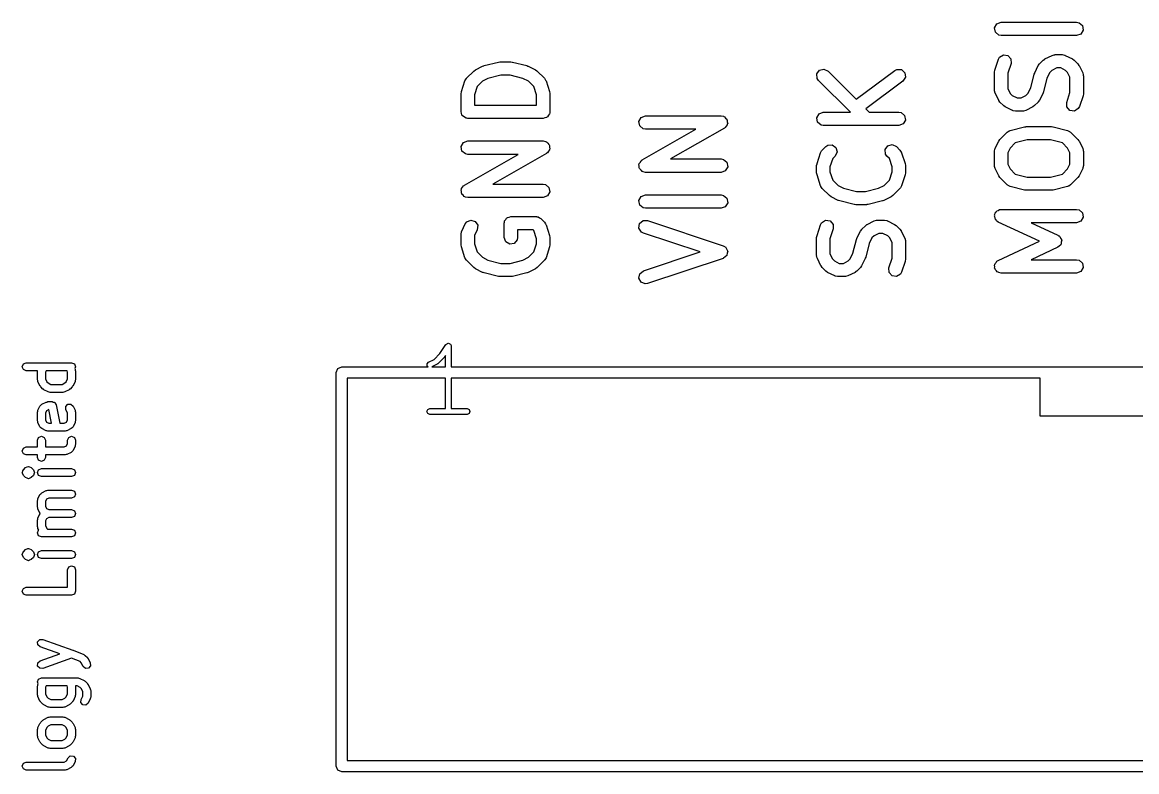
# Model space of a CAD drawing. Extents: x 122.4 to 173.3, y -127.6 to -82.1.
# Drawn here: x 122.45 to 135.18, y -107.45 to -98.88 of the extents above; entities that cross this region are included whole.
import ezdxf

# ---------------------------------------------------------------- set-up
doc = ezdxf.new("R2010")
doc.units = 0
doc.layers.add('BLACK', color=7, linetype='CONTINUOUS')

msp = doc.modelspace()

# ---------------------------------------------------------------- linework, layer by layer
at = {"layer": 'BLACK', "linetype": 'CONTINUOUS'}
for p, q in [((133.56, -98.9464), (133.586, -98.9012)), ((133.569, -98.9977), (133.56, -98.9464)), ((133.586, -98.9012), (133.635, -98.8834)), ((133.635, -98.8834), (134.498, -98.8834)), ((134.498, -98.8834), (134.525, -98.888)), ((134.525, -98.888), (134.564, -98.9215)), ((134.564, -98.9215), (134.574, -98.9728)), ((133.609, -99.0312), (133.569, -98.9977)), ((133.635, -99.0358), (133.609, -99.0312)), ((134.498, -99.0358), (133.635, -99.0358)), ((134.547, -99.018), (134.498, -99.0358)), ((134.574, -98.9728), (134.547, -99.018)), ((127.906, -99.337), (127.909, -99.3358)), ((127.909, -99.3358), (128.032, -99.3358)), ((128.032, -99.3358), (128.047, -99.3384)), ((133.563, -99.429), (133.604, -99.3056)), ((133.604, -99.3056), (133.616, -99.2824)), ((133.616, -99.2824), (133.661, -99.2551)), ((133.661, -99.2551), (133.712, -99.2627)), ((133.712, -99.2627), (133.747, -99.3017)), ((133.747, -99.3017), (133.748, -99.3538)), ((134.074, -99.3581), (134.116, -99.317)), ((134.116, -99.317), (134.134, -99.3039)), ((134.134, -99.3039), (134.135, -99.3027)), ((134.135, -99.3027), (134.218, -99.2616)), ((134.218, -99.2616), (134.243, -99.254)), ((134.243, -99.254), (134.247, -99.2551)), ((134.247, -99.2551), (134.252, -99.2535)), ((134.252, -99.2535), (134.334, -99.2535)), ((134.334, -99.2535), (134.36, -99.2581)), ((134.36, -99.2581), (134.364, -99.261)), ((134.364, -99.261), (134.368, -99.2616)), ((134.368, -99.2616), (134.45, -99.3027)), ((134.45, -99.3027), (134.469, -99.3163)), ((134.469, -99.3163), (134.47, -99.317)), ((134.47, -99.317), (134.511, -99.3581)), ((127.526, -99.5226), (127.608, -99.4403)), ((127.608, -99.4403), (127.627, -99.4273)), ((127.627, -99.4273), (127.628, -99.4261)), ((127.628, -99.4261), (127.71, -99.3849)), ((127.71, -99.3849), (127.723, -99.3812)), ((127.723, -99.3812), (127.726, -99.3792)), ((127.726, -99.3792), (127.891, -99.338)), ((127.891, -99.338), (127.906, -99.337)), ((128.047, -99.3384), (128.051, -99.338)), ((128.051, -99.338), (128.215, -99.3792)), ((128.215, -99.3792), (128.227, -99.3845)), ((128.227, -99.3845), (128.231, -99.3849)), ((128.231, -99.3849), (128.313, -99.4261)), ((128.313, -99.4261), (128.331, -99.4396)), ((128.331, -99.4396), (128.333, -99.4403)), ((128.333, -99.4403), (128.415, -99.5226)), ((131.529, -99.4745), (131.559, -99.4318)), ((131.559, -99.4318), (131.61, -99.4183)), ((131.61, -99.4183), (131.657, -99.4403)), ((131.657, -99.4403), (131.98, -99.7637)), ((131.98, -99.7637), (132.421, -99.4333)), ((132.421, -99.4333), (132.444, -99.4213)), ((132.444, -99.4213), (132.496, -99.4241)), ((132.496, -99.4241), (132.534, -99.4598)), ((132.534, -99.4598), (132.541, -99.5115)), ((133.559, -99.4531), (133.563, -99.4307)), ((133.559, -99.6587), (133.559, -99.4531)), ((133.563, -99.4307), (133.563, -99.429)), ((133.748, -99.3538), (133.711, -99.4655)), ((134.013, -99.4757), (134.019, -99.4637)), ((134.019, -99.4601), (134.06, -99.3779)), ((134.019, -99.4637), (134.019, -99.4601)), ((134.06, -99.3779), (134.074, -99.3596)), ((134.074, -99.3596), (134.074, -99.3581)), ((134.191, -99.4571), (134.159, -99.5208)), ((134.215, -99.4335), (134.191, -99.4571)), ((134.27, -99.4059), (134.215, -99.4335)), ((134.316, -99.4059), (134.27, -99.4059)), ((134.371, -99.4335), (134.316, -99.4059)), ((134.395, -99.4571), (134.371, -99.4335)), ((134.422, -99.5122), (134.395, -99.4571)), ((134.511, -99.3581), (134.524, -99.3768)), ((134.524, -99.3768), (134.526, -99.3779)), ((134.526, -99.3779), (134.567, -99.4601)), ((134.567, -99.4601), (134.574, -99.4855)), ((127.467, -99.6757), (127.508, -99.5524)), ((127.508, -99.5524), (127.52, -99.5291)), ((127.52, -99.5291), (127.524, -99.5267)), ((127.524, -99.5267), (127.526, -99.5226)), ((127.707, -99.5568), (127.647, -99.6176)), ((127.771, -99.525), (127.707, -99.5568)), ((127.918, -99.4882), (127.771, -99.525)), ((128.023, -99.4882), (127.918, -99.4882)), ((128.17, -99.525), (128.023, -99.4882)), ((128.234, -99.5568), (128.17, -99.525)), ((128.295, -99.6176), (128.234, -99.5568)), ((128.415, -99.5226), (128.43, -99.5443)), ((128.43, -99.5443), (128.431, -99.5488)), ((128.431, -99.5488), (128.434, -99.5524)), ((128.434, -99.5524), (128.475, -99.6757)), ((131.534, -99.5264), (131.529, -99.4745)), ((131.549, -99.5481), (131.534, -99.5264)), ((131.912, -99.9115), (131.549, -99.5481)), ((132.512, -99.5552), (132.089, -99.8726)), ((132.541, -99.5115), (132.512, -99.5552)), ((133.711, -99.4655), (133.711, -99.6407)), ((133.974, -99.6321), (134.013, -99.4757)), ((134.159, -99.5208), (134.12, -99.6772)), ((134.422, -99.6875), (134.422, -99.5122)), ((134.574, -99.4855), (134.573, -99.4899)), ((134.573, -99.4899), (134.575, -99.4942)), ((134.575, -99.4942), (134.575, -99.6998)), ((127.463, -99.6998), (127.467, -99.6774)), ((127.463, -99.9055), (127.463, -99.6998)), ((127.467, -99.6774), (127.467, -99.6757)), ((127.647, -99.6176), (127.615, -99.7122)), ((127.615, -99.7122), (127.615, -99.8293)), ((128.326, -99.7122), (128.295, -99.6176)), ((128.326, -99.8293), (128.326, -99.7122)), ((128.475, -99.6757), (128.478, -99.6983)), ((128.478, -99.6983), (128.479, -99.6998)), ((128.479, -99.6998), (128.479, -99.9055)), ((133.56, -99.663), (133.559, -99.6587)), ((133.559, -99.6674), (133.56, -99.663)), ((133.567, -99.6928), (133.559, -99.6674)), ((133.608, -99.775), (133.567, -99.6928)), ((133.711, -99.6407), (133.739, -99.6958)), ((133.739, -99.6958), (133.762, -99.7195)), ((133.919, -99.7195), (133.942, -99.6958)), ((133.942, -99.6958), (133.974, -99.6321)), ((134.114, -99.6928), (134.073, -99.775)), ((134.115, -99.6892), (134.114, -99.6928)), ((134.12, -99.6772), (134.115, -99.6892)), ((134.385, -99.7991), (134.422, -99.6875)), ((134.575, -99.6998), (134.571, -99.7223)), ((127.615, -99.8293), (128.326, -99.8293)), ((133.609, -99.7762), (133.608, -99.775)), ((133.622, -99.7948), (133.609, -99.7762)), ((133.663, -99.836), (133.622, -99.7948)), ((133.665, -99.8367), (133.663, -99.836)), ((133.683, -99.8502), (133.665, -99.8367)), ((133.762, -99.7195), (133.817, -99.747)), ((133.817, -99.747), (133.864, -99.747)), ((133.864, -99.747), (133.919, -99.7195)), ((134.018, -99.836), (133.999, -99.849)), ((134.059, -99.7948), (134.018, -99.836)), ((134.06, -99.7933), (134.059, -99.7948)), ((134.073, -99.775), (134.06, -99.7933)), ((134.387, -99.8512), (134.385, -99.7991)), ((134.571, -99.7239), (134.53, -99.8473)), ((134.571, -99.7223), (134.571, -99.7239)), ((127.469, -99.9241), (127.463, -99.9055)), ((127.473, -99.9436), (127.469, -99.9241)), ((127.478, -99.948), (127.473, -99.9436)), ((127.481, -99.9544), (127.478, -99.948)), ((127.498, -99.9643), (127.481, -99.9544)), ((127.513, -99.9771), (127.498, -99.9643)), ((128.441, -99.9714), (128.421, -99.9749)), ((128.445, -99.9662), (128.441, -99.9714)), ((128.451, -99.9638), (128.445, -99.9662)), ((128.461, -99.9467), (128.451, -99.9638)), ((128.474, -99.9315), (128.461, -99.9467)), ((128.476, -99.9216), (128.474, -99.9315)), ((128.478, -99.9187), (128.476, -99.9216)), ((128.479, -99.9055), (128.477, -99.9154)), ((128.477, -99.9154), (128.478, -99.9187)), ((129.496, -100.016), (129.522, -99.9705)), ((129.522, -99.9705), (129.571, -99.9526)), ((129.571, -99.9526), (130.434, -99.9526)), ((130.434, -99.9526), (130.461, -99.9572)), ((130.461, -99.9572), (130.466, -99.9618)), ((130.466, -99.9618), (130.473, -99.963)), ((130.473, -99.963), (130.485, -99.9781)), ((131.528, -99.9745), (131.554, -99.9293)), ((131.554, -99.9293), (131.603, -99.9115)), ((131.603, -99.9115), (131.912, -99.9115)), ((132.089, -99.8726), (132.128, -99.9115)), ((132.128, -99.9115), (132.466, -99.9115)), ((132.466, -99.9115), (132.493, -99.9161)), ((132.493, -99.9161), (132.532, -99.9496)), ((132.532, -99.9496), (132.542, -100.001)), ((133.765, -99.8914), (133.683, -99.8502)), ((133.77, -99.8919), (133.765, -99.8914)), ((133.773, -99.8948), (133.77, -99.8919)), ((133.799, -99.8994), (133.773, -99.8948)), ((133.882, -99.8994), (133.799, -99.8994)), ((133.886, -99.8979), (133.882, -99.8994)), ((133.89, -99.8989), (133.886, -99.8979)), ((133.916, -99.8914), (133.89, -99.8989)), ((133.998, -99.8502), (133.916, -99.8914)), ((133.999, -99.849), (133.998, -99.8502)), ((134.421, -99.8902), (134.387, -99.8512)), ((134.473, -99.8979), (134.421, -99.8902)), ((134.517, -99.8706), (134.473, -99.8979)), ((134.53, -99.8473), (134.517, -99.8706)), ((127.523, -99.9788), (127.513, -99.9771)), ((127.526, -99.9805), (127.523, -99.9788)), ((127.529, -99.9799), (127.526, -99.9805)), ((127.539, -99.9817), (127.529, -99.9799)), ((128.402, -99.9817), (127.539, -99.9817)), ((128.421, -99.9749), (128.402, -99.9817)), ((129.505, -100.067), (129.496, -100.016)), ((129.545, -100.1), (129.505, -100.067)), ((129.571, -100.105), (129.545, -100.1)), ((130.472, -100.095), (129.858, -100.446)), ((130.477, -100.09), (130.472, -100.095)), ((130.483, -100.087), (130.477, -100.09)), ((130.493, -100.07), (130.483, -100.087)), ((130.485, -99.9781), (130.5, -99.9907)), ((130.506, -100.055), (130.493, -100.07)), ((130.5, -99.9907), (130.502, -99.9977)), ((130.502, -99.9977), (130.506, -100.003)), ((130.506, -100.003), (130.506, -100.023)), ((130.506, -100.023), (130.51, -100.042)), ((130.51, -100.042), (130.506, -100.048)), ((130.506, -100.048), (130.506, -100.055)), ((131.537, -100.026), (131.528, -99.9745)), ((131.577, -100.059), (131.537, -100.026)), ((131.603, -100.064), (131.577, -100.059)), ((132.466, -100.064), (131.603, -100.064)), ((132.515, -100.046), (132.466, -100.064)), ((132.542, -100.001), (132.515, -100.046)), ((133.74, -100.119), (133.904, -100.078)), ((133.904, -100.078), (133.919, -100.077)), ((133.919, -100.077), (133.923, -100.076)), ((133.923, -100.076), (134.211, -100.076)), ((134.211, -100.076), (134.226, -100.079)), ((134.226, -100.079), (134.229, -100.078)), ((134.229, -100.078), (134.394, -100.119)), ((129.533, -100.456), (130.148, -100.105)), ((130.148, -100.105), (129.571, -100.105)), ((133.608, -100.241), (133.621, -100.223)), ((133.621, -100.223), (133.622, -100.222)), ((133.622, -100.222), (133.704, -100.139)), ((133.704, -100.139), (133.726, -100.124)), ((133.726, -100.124), (133.734, -100.124)), ((133.734, -100.124), (133.74, -100.119)), ((133.932, -100.228), (133.797, -100.262)), ((134.201, -100.228), (133.932, -100.228)), ((134.336, -100.262), (134.201, -100.228)), ((134.394, -100.119), (134.418, -100.13)), ((134.418, -100.13), (134.422, -100.136)), ((134.422, -100.136), (134.429, -100.139)), ((134.429, -100.139), (134.511, -100.222)), ((134.511, -100.222), (134.524, -100.24)), ((127.464, -100.303), (127.49, -100.258)), ((127.473, -100.355), (127.464, -100.303)), ((127.513, -100.388), (127.473, -100.355)), ((127.49, -100.258), (127.539, -100.24)), ((127.539, -100.24), (128.402, -100.24)), ((128.402, -100.24), (128.429, -100.245)), ((128.429, -100.245), (128.434, -100.25)), ((128.434, -100.25), (128.441, -100.251)), ((128.441, -100.251), (128.453, -100.266)), ((128.453, -100.266), (128.468, -100.279)), ((128.474, -100.343), (128.461, -100.358)), ((128.468, -100.279), (128.47, -100.286)), ((128.47, -100.286), (128.474, -100.291)), ((128.474, -100.291), (128.474, -100.311)), ((128.474, -100.311), (128.478, -100.33)), ((128.478, -100.33), (128.474, -100.336)), ((128.474, -100.336), (128.474, -100.343)), ((131.572, -100.375), (131.584, -100.352)), ((131.584, -100.352), (131.588, -100.349)), ((131.588, -100.349), (131.59, -100.345)), ((131.59, -100.345), (131.631, -100.304)), ((131.631, -100.304), (131.653, -100.289)), ((131.653, -100.289), (131.705, -100.284)), ((131.705, -100.284), (131.748, -100.314)), ((131.748, -100.314), (131.761, -100.364)), ((132.311, -100.338), (132.341, -100.295)), ((132.315, -100.39), (132.311, -100.338)), ((132.341, -100.295), (132.391, -100.282)), ((132.391, -100.282), (132.438, -100.304)), ((132.438, -100.304), (132.479, -100.345)), ((132.479, -100.345), (132.494, -100.367)), ((133.559, -100.358), (133.563, -100.332)), ((133.563, -100.332), (133.566, -100.328)), ((133.566, -100.328), (133.567, -100.324)), ((133.567, -100.324), (133.608, -100.241)), ((133.739, -100.321), (133.711, -100.376)), ((133.797, -100.262), (133.739, -100.321)), ((134.395, -100.321), (134.336, -100.262)), ((134.422, -100.376), (134.395, -100.321)), ((134.524, -100.24), (134.526, -100.241)), ((134.526, -100.241), (134.567, -100.324)), ((134.567, -100.324), (134.574, -100.349)), ((134.574, -100.349), (134.573, -100.354)), ((134.573, -100.354), (134.575, -100.358)), ((127.501, -100.744), (128.116, -100.393)), ((127.539, -100.393), (127.513, -100.388)), ((128.116, -100.393), (127.539, -100.393)), ((128.44, -100.383), (127.826, -100.734)), ((128.445, -100.377), (128.44, -100.383)), ((128.451, -100.375), (128.445, -100.377)), ((128.461, -100.358), (128.451, -100.375)), ((129.499, -100.496), (129.512, -100.481)), ((129.512, -100.481), (129.522, -100.464)), ((129.522, -100.464), (129.529, -100.462)), ((129.529, -100.462), (129.533, -100.456)), ((129.858, -100.446), (130.434, -100.446)), ((130.434, -100.446), (130.461, -100.451)), ((130.461, -100.451), (130.5, -100.484)), ((131.531, -100.498), (131.572, -100.375)), ((131.711, -100.44), (131.679, -100.535)), ((131.739, -100.412), (131.711, -100.44)), ((131.761, -100.364), (131.739, -100.412)), ((132.33, -100.412), (132.315, -100.39)), ((132.359, -100.44), (132.33, -100.412)), ((132.39, -100.535), (132.359, -100.44)), ((132.494, -100.367), (132.495, -100.371)), ((132.495, -100.371), (132.498, -100.375)), ((132.498, -100.375), (132.539, -100.498)), ((133.559, -100.522), (133.559, -100.358)), ((133.711, -100.376), (133.711, -100.504)), ((134.422, -100.504), (134.422, -100.376)), ((134.575, -100.358), (134.575, -100.522)), ((129.496, -100.509), (129.499, -100.503)), ((129.499, -100.528), (129.496, -100.509)), ((129.499, -100.503), (129.499, -100.496)), ((129.499, -100.548), (129.499, -100.528)), ((129.504, -100.553), (129.499, -100.548)), ((129.505, -100.56), (129.504, -100.553)), ((129.52, -100.573), (129.505, -100.56)), ((129.532, -100.588), (129.52, -100.573)), ((129.539, -100.589), (129.532, -100.588)), ((129.545, -100.594), (129.539, -100.589)), ((129.571, -100.599), (129.545, -100.594)), ((130.434, -100.599), (129.571, -100.599)), ((130.483, -100.581), (130.434, -100.599)), ((130.51, -100.536), (130.483, -100.581)), ((130.5, -100.484), (130.51, -100.536)), ((131.527, -100.522), (131.531, -100.5)), ((131.527, -100.605), (131.527, -100.522)), ((131.527, -100.606), (131.527, -100.605)), ((131.531, -100.629), (131.527, -100.606)), ((131.531, -100.5), (131.531, -100.498)), ((131.679, -100.535), (131.679, -100.592)), ((131.679, -100.592), (131.711, -100.687)), ((132.359, -100.687), (132.39, -100.592)), ((132.39, -100.592), (132.39, -100.535)), ((132.539, -100.498), (132.542, -100.521)), ((132.543, -100.605), (132.539, -100.627)), ((132.542, -100.521), (132.543, -100.522)), ((132.543, -100.522), (132.543, -100.605)), ((133.56, -100.527), (133.559, -100.522)), ((133.559, -100.531), (133.56, -100.527)), ((133.567, -100.556), (133.559, -100.531)), ((133.608, -100.639), (133.567, -100.556)), ((133.711, -100.504), (133.739, -100.559)), ((133.739, -100.559), (133.797, -100.618)), ((134.336, -100.618), (134.395, -100.559)), ((134.395, -100.559), (134.422, -100.504)), ((134.567, -100.556), (134.526, -100.639)), ((134.57, -100.548), (134.567, -100.552)), ((134.567, -100.552), (134.567, -100.556)), ((134.575, -100.522), (134.57, -100.548)), ((127.826, -100.734), (128.402, -100.734)), ((128.402, -100.734), (128.429, -100.739)), ((131.572, -100.752), (131.531, -100.629)), ((131.711, -100.687), (131.771, -100.748)), ((132.298, -100.748), (132.359, -100.687)), ((132.539, -100.629), (132.498, -100.752)), ((132.539, -100.627), (132.539, -100.629)), ((133.609, -100.64), (133.608, -100.639)), ((133.622, -100.658), (133.609, -100.64)), ((133.704, -100.741), (133.622, -100.658)), ((133.797, -100.618), (133.932, -100.652)), ((133.932, -100.652), (134.201, -100.652)), ((134.201, -100.652), (134.336, -100.618)), ((134.511, -100.658), (134.429, -100.741)), ((134.512, -100.657), (134.511, -100.658)), ((134.526, -100.639), (134.512, -100.657)), ((127.464, -100.797), (127.467, -100.791)), ((127.467, -100.816), (127.464, -100.797)), ((127.467, -100.784), (127.48, -100.769)), ((127.467, -100.791), (127.467, -100.784)), ((127.467, -100.836), (127.467, -100.816)), ((127.472, -100.841), (127.467, -100.836)), ((127.473, -100.848), (127.472, -100.841)), ((127.488, -100.861), (127.473, -100.848)), ((127.48, -100.769), (127.49, -100.752)), ((127.5, -100.876), (127.488, -100.861)), ((127.49, -100.752), (127.497, -100.749)), ((127.497, -100.749), (127.501, -100.744)), ((128.429, -100.739), (128.468, -100.772)), ((128.478, -100.823), (128.451, -100.869)), ((128.468, -100.772), (128.478, -100.823)), ((129.522, -100.875), (129.571, -100.857)), ((129.571, -100.857), (130.434, -100.857)), ((130.434, -100.857), (130.461, -100.862)), ((130.461, -100.862), (130.5, -100.895)), ((131.575, -100.756), (131.572, -100.752)), ((131.575, -100.76), (131.575, -100.756)), ((131.59, -100.782), (131.575, -100.76)), ((131.672, -100.864), (131.59, -100.782)), ((131.674, -100.865), (131.672, -100.864)), ((131.692, -100.878), (131.674, -100.865)), ((131.771, -100.748), (131.835, -100.779)), ((131.835, -100.779), (131.982, -100.816)), ((131.982, -100.816), (132.087, -100.816)), ((132.087, -100.816), (132.234, -100.779)), ((132.234, -100.779), (132.298, -100.748)), ((132.397, -100.864), (132.378, -100.877)), ((132.479, -100.782), (132.397, -100.864)), ((132.481, -100.778), (132.479, -100.782)), ((132.485, -100.775), (132.481, -100.778)), ((132.498, -100.752), (132.485, -100.775)), ((133.711, -100.744), (133.704, -100.741)), ((133.716, -100.75), (133.711, -100.744)), ((133.74, -100.761), (133.716, -100.75)), ((133.904, -100.802), (133.74, -100.761)), ((133.908, -100.801), (133.904, -100.802)), ((133.923, -100.804), (133.908, -100.801)), ((134.211, -100.804), (133.923, -100.804)), ((134.214, -100.803), (134.211, -100.804)), ((134.229, -100.802), (134.214, -100.803)), ((134.394, -100.761), (134.229, -100.802)), ((134.4, -100.757), (134.394, -100.761)), ((134.407, -100.756), (134.4, -100.757)), ((134.429, -100.741), (134.407, -100.756)), ((127.507, -100.877), (127.5, -100.876)), ((127.513, -100.882), (127.507, -100.877)), ((127.539, -100.886), (127.513, -100.882)), ((128.402, -100.886), (127.539, -100.886)), ((128.451, -100.869), (128.402, -100.886)), ((129.496, -100.92), (129.522, -100.875)), ((129.505, -100.972), (129.496, -100.92)), ((129.545, -101.005), (129.505, -100.972)), ((130.483, -100.992), (130.434, -101.01)), ((130.51, -100.947), (130.483, -100.992)), ((130.5, -100.895), (130.51, -100.947)), ((131.774, -100.919), (131.692, -100.878)), ((131.778, -100.92), (131.774, -100.919)), ((131.79, -100.925), (131.778, -100.92)), ((131.955, -100.966), (131.79, -100.925)), ((131.958, -100.966), (131.955, -100.966)), ((131.973, -100.969), (131.958, -100.966)), ((132.096, -100.969), (131.973, -100.969)), ((132.1, -100.967), (132.096, -100.969)), ((132.115, -100.966), (132.1, -100.967)), ((132.279, -100.925), (132.115, -100.966)), ((132.282, -100.923), (132.279, -100.925)), ((132.295, -100.919), (132.282, -100.923)), ((132.377, -100.878), (132.295, -100.919)), ((132.378, -100.877), (132.377, -100.878)), ((127.99, -101.12), (127.994, -101.114)), ((127.994, -101.114), (128.014, -101.111)), ((128.014, -101.111), (128.032, -101.104)), ((128.032, -101.104), (128.32, -101.104)), ((128.32, -101.104), (128.325, -101.105)), ((128.325, -101.105), (128.327, -101.104)), ((128.327, -101.104), (128.33, -101.106)), ((128.33, -101.106), (128.346, -101.109)), ((128.346, -101.109), (128.359, -101.119)), ((128.359, -101.119), (128.374, -101.126)), ((129.571, -101.01), (129.545, -101.005)), ((130.434, -101.01), (129.571, -101.01)), ((133.559, -101.105), (133.562, -101.095)), ((133.566, -101.12), (133.559, -101.105)), ((133.56, -101.085), (133.568, -101.07)), ((133.562, -101.095), (133.56, -101.085)), ((133.568, -101.07), (133.572, -101.054)), ((133.572, -101.054), (133.581, -101.048)), ((133.581, -101.048), (133.586, -101.04)), ((133.586, -101.04), (133.602, -101.034)), ((133.602, -101.034), (133.615, -101.024)), ((133.615, -101.024), (133.625, -101.025)), ((133.625, -101.025), (133.635, -101.022)), ((133.635, -101.022), (134.498, -101.022)), ((134.498, -101.022), (134.525, -101.026)), ((134.525, -101.026), (134.564, -101.06)), ((134.574, -101.111), (134.547, -101.156)), ((134.564, -101.06), (134.574, -101.111)), ((127.471, -101.27), (127.512, -101.187)), ((127.512, -101.187), (127.528, -101.166)), ((127.528, -101.166), (127.575, -101.145)), ((127.575, -101.145), (127.625, -101.16)), ((127.625, -101.16), (127.654, -101.204)), ((127.654, -101.204), (127.648, -101.255)), ((127.956, -101.18), (127.958, -101.17)), ((127.956, -101.345), (127.956, -101.18)), ((127.957, -101.167), (127.959, -101.164)), ((127.958, -101.17), (127.957, -101.167)), ((127.959, -101.164), (127.961, -101.154)), ((127.961, -101.154), (127.973, -101.139)), ((127.973, -101.139), (127.983, -101.122)), ((127.983, -101.122), (127.99, -101.12)), ((128.374, -101.126), (128.415, -101.168)), ((128.415, -101.168), (128.43, -101.189)), ((128.43, -101.189), (128.431, -101.194)), ((128.431, -101.194), (128.434, -101.197)), ((128.434, -101.197), (128.475, -101.321)), ((129.496, -101.237), (129.504, -101.185)), ((129.524, -101.281), (129.496, -101.237)), ((129.504, -101.185), (129.543, -101.151)), ((129.543, -101.151), (129.595, -101.149)), ((129.595, -101.149), (130.459, -101.437)), ((131.531, -101.321), (131.572, -101.197)), ((131.572, -101.197), (131.584, -101.174)), ((131.584, -101.174), (131.629, -101.147)), ((131.629, -101.147), (131.68, -101.154)), ((131.716, -101.246), (131.679, -101.357)), ((131.68, -101.154), (131.715, -101.193)), ((131.715, -101.193), (131.716, -101.246)), ((132.042, -101.25), (132.084, -101.209)), ((132.084, -101.209), (132.102, -101.196)), ((132.102, -101.196), (132.103, -101.194)), ((132.103, -101.194), (132.186, -101.153)), ((132.186, -101.153), (132.211, -101.146)), ((132.211, -101.146), (132.215, -101.147)), ((132.215, -101.147), (132.22, -101.145)), ((132.22, -101.145), (132.302, -101.145)), ((132.302, -101.145), (132.328, -101.15)), ((132.328, -101.15), (132.332, -101.153)), ((132.332, -101.153), (132.336, -101.153)), ((132.336, -101.153), (132.418, -101.194)), ((132.418, -101.194), (132.437, -101.208)), ((132.437, -101.208), (132.438, -101.209)), ((132.438, -101.209), (132.479, -101.25)), ((133.569, -101.136), (133.566, -101.12)), ((133.577, -101.143), (133.569, -101.136)), ((133.581, -101.152), (133.577, -101.143)), ((133.603, -101.167), (133.581, -101.152)), ((134.072, -101.386), (133.603, -101.167)), ((134.498, -101.174), (133.978, -101.174)), ((133.978, -101.174), (134.284, -101.317)), ((134.547, -101.156), (134.498, -101.174)), ((127.463, -101.304), (127.467, -101.278)), ((127.463, -101.427), (127.463, -101.304)), ((127.467, -101.278), (127.47, -101.274)), ((127.47, -101.274), (127.471, -101.27)), ((127.648, -101.255), (127.615, -101.322)), ((127.615, -101.322), (127.615, -101.415)), ((127.974, -101.394), (127.956, -101.345)), ((128.104, -101.371), (128.07, -101.411)), ((128.109, -101.345), (128.104, -101.371)), ((128.289, -101.256), (128.109, -101.256)), ((128.109, -101.256), (128.109, -101.345)), ((128.295, -101.263), (128.289, -101.256)), ((128.326, -101.357), (128.295, -101.263)), ((128.326, -101.415), (128.326, -101.357)), ((128.475, -101.321), (128.478, -101.343)), ((128.478, -101.343), (128.479, -101.345)), ((128.479, -101.345), (128.479, -101.427)), ((129.547, -101.294), (129.524, -101.281)), ((130.194, -101.509), (129.547, -101.294)), ((131.527, -101.345), (131.531, -101.322)), ((131.527, -101.55), (131.527, -101.345)), ((131.531, -101.322), (131.531, -101.321)), ((131.679, -101.357), (131.679, -101.532)), ((131.942, -101.524), (131.981, -101.367)), ((131.981, -101.367), (131.987, -101.355)), ((131.987, -101.352), (132.028, -101.27)), ((131.987, -101.355), (131.987, -101.352)), ((132.028, -101.27), (132.042, -101.251)), ((132.042, -101.251), (132.042, -101.25)), ((132.159, -101.349), (132.127, -101.413)), ((132.183, -101.325), (132.159, -101.349)), ((132.238, -101.298), (132.183, -101.325)), ((132.284, -101.298), (132.238, -101.298)), ((132.339, -101.325), (132.284, -101.298)), ((132.363, -101.349), (132.339, -101.325)), ((132.39, -101.404), (132.363, -101.349)), ((132.479, -101.25), (132.492, -101.268)), ((132.492, -101.268), (132.494, -101.27)), ((132.494, -101.27), (132.535, -101.352)), ((132.535, -101.352), (132.542, -101.377)), ((134.284, -101.317), (134.292, -101.323)), ((134.292, -101.323), (134.295, -101.323)), ((134.295, -101.323), (134.297, -101.326)), ((134.297, -101.326), (134.306, -101.332)), ((134.306, -101.332), (134.314, -101.35)), ((134.314, -101.35), (134.325, -101.366)), ((134.325, -101.366), (134.325, -101.373)), ((134.325, -101.373), (134.328, -101.379)), ((127.463, -101.429), (127.463, -101.427)), ((127.467, -101.451), (127.463, -101.429)), ((127.508, -101.575), (127.467, -101.451)), ((127.615, -101.415), (127.647, -101.509)), ((128.019, -101.42), (127.974, -101.394)), ((128.07, -101.411), (128.019, -101.42)), ((128.295, -101.509), (128.326, -101.415)), ((128.475, -101.451), (128.434, -101.575)), ((128.479, -101.427), (128.475, -101.449)), ((128.475, -101.449), (128.475, -101.451)), ((130.459, -101.437), (130.482, -101.45)), ((130.482, -101.45), (130.483, -101.451)), ((130.483, -101.451), (130.485, -101.452)), ((130.485, -101.452), (130.497, -101.473)), ((130.497, -101.473), (130.509, -101.494)), ((130.51, -101.498), (130.505, -101.522)), ((130.509, -101.494), (130.509, -101.496)), ((130.509, -101.496), (130.51, -101.498)), ((132.127, -101.413), (132.088, -101.569)), ((132.39, -101.579), (132.39, -101.404)), ((132.542, -101.377), (132.541, -101.382)), ((132.541, -101.382), (132.543, -101.386)), ((132.543, -101.386), (132.543, -101.592)), ((133.603, -101.605), (134.072, -101.386)), ((134.284, -101.455), (133.978, -101.598)), ((134.298, -101.441), (134.284, -101.455)), ((134.314, -101.43), (134.298, -101.441)), ((134.316, -101.423), (134.314, -101.43)), ((134.321, -101.418), (134.316, -101.423)), ((134.323, -101.398), (134.321, -101.418)), ((134.328, -101.379), (134.323, -101.398)), ((127.511, -101.578), (127.508, -101.575)), ((127.511, -101.583), (127.511, -101.578)), ((127.526, -101.604), (127.511, -101.583)), ((127.608, -101.687), (127.526, -101.604)), ((127.647, -101.509), (127.707, -101.57)), ((127.707, -101.57), (127.771, -101.602)), ((127.771, -101.602), (127.918, -101.639)), ((128.023, -101.639), (128.17, -101.602)), ((128.17, -101.602), (128.234, -101.57)), ((128.234, -101.57), (128.295, -101.509)), ((128.415, -101.604), (128.333, -101.687)), ((128.417, -101.6), (128.415, -101.604)), ((128.421, -101.598), (128.417, -101.6)), ((128.434, -101.575), (128.421, -101.598)), ((129.547, -101.725), (130.194, -101.509)), ((130.459, -101.582), (129.595, -101.869)), ((130.46, -101.58), (130.459, -101.582)), ((130.462, -101.58), (130.46, -101.58)), ((130.481, -101.564), (130.462, -101.58)), ((130.499, -101.549), (130.481, -101.564)), ((130.5, -101.547), (130.499, -101.549)), ((130.501, -101.546), (130.5, -101.547)), ((130.505, -101.522), (130.501, -101.546)), ((131.528, -101.555), (131.527, -101.55)), ((131.527, -101.559), (131.528, -101.555)), ((131.535, -101.584), (131.527, -101.559)), ((131.576, -101.667), (131.535, -101.584)), ((131.679, -101.532), (131.707, -101.588)), ((131.707, -101.588), (131.73, -101.611)), ((131.73, -101.611), (131.785, -101.639)), ((131.832, -101.639), (131.887, -101.611)), ((131.887, -101.611), (131.91, -101.588)), ((131.91, -101.588), (131.942, -101.524)), ((132.082, -101.584), (132.041, -101.667)), ((132.083, -101.581), (132.082, -101.584)), ((132.088, -101.569), (132.083, -101.581)), ((132.353, -101.691), (132.39, -101.579)), ((132.539, -101.616), (132.498, -101.739)), ((132.543, -101.592), (132.539, -101.614)), ((132.539, -101.614), (132.539, -101.616)), ((133.578, -101.63), (133.586, -101.615)), ((133.586, -101.615), (133.595, -101.612)), ((133.595, -101.612), (133.603, -101.605)), ((133.978, -101.598), (134.498, -101.598)), ((134.498, -101.598), (134.525, -101.602)), ((134.525, -101.602), (134.564, -101.636)), ((127.61, -101.687), (127.608, -101.687)), ((127.628, -101.701), (127.61, -101.687)), ((127.71, -101.742), (127.628, -101.701)), ((127.714, -101.742), (127.71, -101.742)), ((127.726, -101.748), (127.714, -101.742)), ((127.891, -101.789), (127.726, -101.748)), ((127.918, -101.639), (128.023, -101.639)), ((128.215, -101.748), (128.051, -101.789)), ((128.218, -101.746), (128.215, -101.748)), ((128.231, -101.742), (128.218, -101.746)), ((128.313, -101.701), (128.231, -101.742)), ((128.314, -101.7), (128.313, -101.701)), ((128.333, -101.687), (128.314, -101.7)), ((129.506, -101.757), (129.547, -101.725)), ((131.577, -101.668), (131.576, -101.667)), ((131.59, -101.687), (131.577, -101.668)), ((131.631, -101.728), (131.59, -101.687)), ((131.633, -101.728), (131.631, -101.728)), ((131.651, -101.742), (131.633, -101.728)), ((131.733, -101.783), (131.651, -101.742)), ((131.785, -101.639), (131.832, -101.639)), ((131.966, -101.742), (131.884, -101.783)), ((131.967, -101.741), (131.966, -101.742)), ((131.986, -101.728), (131.967, -101.741)), ((132.027, -101.687), (131.986, -101.728)), ((132.028, -101.685), (132.027, -101.687)), ((132.041, -101.667), (132.028, -101.685)), ((132.355, -101.743), (132.353, -101.691)), ((132.389, -101.782), (132.355, -101.743)), ((132.498, -101.739), (132.485, -101.762)), ((133.56, -101.661), (133.565, -101.652)), ((133.563, -101.677), (133.56, -101.661)), ((133.561, -101.694), (133.563, -101.677)), ((133.567, -101.702), (133.561, -101.694)), ((133.565, -101.652), (133.566, -101.642)), ((133.566, -101.642), (133.578, -101.63)), ((133.569, -101.712), (133.567, -101.702)), ((133.582, -101.723), (133.569, -101.712)), ((133.591, -101.736), (133.582, -101.723)), ((133.601, -101.739), (133.591, -101.736)), ((133.609, -101.745), (133.601, -101.739)), ((133.635, -101.75), (133.609, -101.745)), ((134.498, -101.75), (133.635, -101.75)), ((134.547, -101.732), (134.498, -101.75)), ((134.574, -101.687), (134.547, -101.732)), ((134.564, -101.636), (134.574, -101.687)), ((127.894, -101.788), (127.891, -101.789)), ((127.909, -101.791), (127.894, -101.788)), ((128.032, -101.791), (127.909, -101.791)), ((128.036, -101.79), (128.032, -101.791)), ((128.051, -101.789), (128.036, -101.79)), ((129.496, -101.808), (129.506, -101.757)), ((129.52, -101.854), (129.496, -101.808)), ((129.569, -101.873), (129.52, -101.854)), ((129.595, -101.869), (129.569, -101.873)), ((131.738, -101.784), (131.733, -101.783)), ((131.741, -101.787), (131.738, -101.784)), ((131.767, -101.791), (131.741, -101.787)), ((131.85, -101.791), (131.767, -101.791)), ((131.854, -101.79), (131.85, -101.791)), ((131.858, -101.791), (131.854, -101.79)), ((131.884, -101.783), (131.858, -101.791)), ((132.441, -101.79), (132.389, -101.782)), ((132.485, -101.762), (132.441, -101.79)), ((127.222, -102.671), (127.291, -102.567)), ((127.291, -102.567), (127.294, -102.565)), ((127.294, -102.565), (127.295, -102.562)), ((127.295, -102.562), (127.304, -102.559)), ((127.304, -102.559), (127.312, -102.553)), ((127.312, -102.553), (127.315, -102.554)), ((127.315, -102.554), (127.318, -102.553)), ((127.318, -102.553), (127.327, -102.556)), ((127.327, -102.556), (127.336, -102.558)), ((127.336, -102.558), (127.338, -102.561)), ((127.338, -102.561), (127.341, -102.562)), ((127.341, -102.562), (127.345, -102.571)), ((127.345, -102.571), (127.35, -102.579)), ((127.35, -102.579), (127.349, -102.582)), ((127.349, -102.582), (127.351, -102.585)), ((127.351, -102.585), (127.351, -102.823)), ((127.074, -102.789), (127.09, -102.77)), ((127.09, -102.77), (127.157, -102.737)), ((127.157, -102.737), (127.222, -102.671)), ((127.27, -102.715), (127.199, -102.786)), ((127.271, -102.712), (127.27, -102.715)), ((127.274, -102.71), (127.271, -102.712)), ((127.286, -102.693), (127.274, -102.71)), ((127.286, -102.823), (127.286, -102.693)), ((122.449, -102.821), (122.462, -102.789)), ((122.462, -102.854), (122.449, -102.821)), ((122.462, -102.789), (122.495, -102.776)), ((122.495, -102.867), (122.462, -102.854)), ((122.495, -102.776), (123.013, -102.776)), ((122.623, -102.867), (122.495, -102.867)), ((122.622, -102.871), (122.623, -102.867)), ((122.622, -102.969), (122.622, -102.871)), ((122.72, -102.867), (122.713, -102.882)), ((122.713, -102.882), (122.713, -102.959)), ((122.96, -102.867), (122.72, -102.867)), ((122.967, -102.882), (122.96, -102.867)), ((122.967, -102.959), (122.967, -102.882)), ((123.013, -102.776), (123.045, -102.789)), ((123.045, -102.789), (123.058, -102.821)), ((123.058, -102.821), (123.05, -102.842)), ((123.05, -102.842), (123.054, -102.85)), ((123.054, -102.85), (123.054, -102.861)), ((123.054, -102.861), (123.058, -102.871)), ((123.058, -102.871), (123.058, -102.969)), ((126.036, -102.886), (126.055, -102.841)), ((126.036, -107.386), (126.036, -102.886)), ((126.055, -102.841), (126.1, -102.823)), ((126.1, -102.823), (127.086, -102.823)), ((127.075, -102.813), (127.074, -102.789)), ((127.086, -102.823), (127.075, -102.813)), ((127.19, -102.792), (127.13, -102.823)), ((127.13, -102.823), (127.286, -102.823)), ((127.194, -102.788), (127.19, -102.792)), ((127.199, -102.786), (127.194, -102.788)), ((127.351, -102.823), (147.95, -102.823)), ((122.626, -102.979), (122.622, -102.969)), ((122.626, -102.99), (122.626, -102.979)), ((122.651, -103.039), (122.626, -102.99)), ((122.713, -102.959), (122.73, -102.992)), ((122.73, -102.992), (122.744, -103.006)), ((122.744, -103.006), (122.777, -103.022)), ((122.777, -103.022), (122.903, -103.022)), ((122.903, -103.022), (122.936, -103.006)), ((122.936, -103.006), (122.95, -102.992)), ((122.95, -102.992), (122.967, -102.959)), ((123.054, -102.99), (123.029, -103.039)), ((123.058, -102.969), (123.054, -102.979)), ((123.054, -102.979), (123.054, -102.99)), ((127.286, -102.95), (126.163, -102.95)), ((126.163, -102.95), (126.163, -107.323)), ((127.286, -103.3), (127.286, -102.95)), ((134.08, -102.95), (127.351, -102.95)), ((127.351, -102.95), (127.351, -103.3)), ((134.08, -103.386), (134.08, -102.95)), ((122.657, -103.044), (122.651, -103.039)), ((122.66, -103.051), (122.657, -103.044)), ((122.684, -103.076), (122.66, -103.051)), ((122.691, -103.079), (122.684, -103.076)), ((122.696, -103.084), (122.691, -103.079)), ((122.746, -103.109), (122.696, -103.084)), ((122.756, -103.11), (122.746, -103.109)), ((122.766, -103.114), (122.756, -103.11)), ((122.914, -103.114), (122.766, -103.114)), ((122.924, -103.11), (122.914, -103.114)), ((122.934, -103.109), (122.924, -103.11)), ((122.984, -103.084), (122.934, -103.109)), ((122.989, -103.079), (122.984, -103.084)), ((122.996, -103.076), (122.989, -103.079)), ((123.02, -103.051), (122.996, -103.076)), ((123.023, -103.044), (123.02, -103.051)), ((123.029, -103.039), (123.023, -103.044)), ((122.626, -103.319), (122.651, -103.27)), ((122.651, -103.27), (122.662, -103.26)), ((122.662, -103.26), (122.671, -103.249)), ((122.671, -103.249), (122.721, -103.225)), ((122.721, -103.225), (122.731, -103.224)), ((122.731, -103.224), (122.741, -103.22)), ((122.741, -103.22), (122.791, -103.22)), ((122.791, -103.22), (122.803, -103.225)), ((122.803, -103.225), (122.816, -103.227)), ((122.816, -103.227), (122.819, -103.231)), ((122.819, -103.231), (122.823, -103.233)), ((122.823, -103.233), (122.828, -103.245)), ((122.828, -103.245), (122.835, -103.257)), ((122.835, -103.257), (122.877, -103.467)), ((122.945, -103.276), (122.968, -103.249)), ((122.947, -103.311), (122.945, -103.276)), ((122.968, -103.249), (123.002, -103.247)), ((123.002, -103.247), (123.029, -103.27)), ((123.029, -103.27), (123.054, -103.319)), ((122.622, -103.34), (122.626, -103.33)), ((122.622, -103.438), (122.622, -103.34)), ((122.626, -103.33), (122.626, -103.319)), ((122.726, -103.324), (122.713, -103.35)), ((122.713, -103.35), (122.713, -103.427)), ((122.752, -103.311), (122.726, -103.324)), ((122.753, -103.311), (122.752, -103.311)), ((122.784, -103.467), (122.753, -103.311)), ((122.967, -103.35), (122.947, -103.311)), ((122.967, -103.427), (122.967, -103.35)), ((123.054, -103.319), (123.054, -103.33)), ((123.054, -103.33), (123.058, -103.34)), ((123.058, -103.34), (123.058, -103.438)), ((127.072, -103.333), (127.082, -103.31)), ((127.082, -103.356), (127.072, -103.333)), ((127.082, -103.31), (127.105, -103.3)), ((127.105, -103.366), (127.082, -103.356)), ((127.105, -103.3), (127.286, -103.3)), ((127.532, -103.366), (127.105, -103.366)), ((127.351, -103.3), (127.532, -103.3)), ((127.532, -103.3), (127.555, -103.31)), ((127.555, -103.356), (127.532, -103.366)), ((127.555, -103.31), (127.564, -103.333)), ((127.564, -103.333), (127.555, -103.356)), ((140.08, -103.386), (134.08, -103.386)), ((122.626, -103.448), (122.622, -103.438)), ((122.626, -103.459), (122.626, -103.448)), ((122.651, -103.508), (122.626, -103.459)), ((122.662, -103.518), (122.651, -103.508)), ((122.671, -103.528), (122.662, -103.518)), ((122.721, -103.553), (122.671, -103.528)), ((122.713, -103.427), (122.726, -103.454)), ((122.726, -103.454), (122.752, -103.467)), ((122.752, -103.467), (122.784, -103.467)), ((122.877, -103.467), (122.928, -103.467)), ((122.928, -103.467), (122.954, -103.454)), ((122.954, -103.454), (122.967, -103.427)), ((123.008, -103.528), (122.959, -103.553)), ((123.018, -103.518), (123.008, -103.528)), ((123.029, -103.508), (123.018, -103.518)), ((123.054, -103.459), (123.029, -103.508)), ((123.058, -103.438), (123.054, -103.448)), ((123.054, -103.448), (123.054, -103.459)), ((122.622, -103.66), (122.635, -103.628)), ((122.622, -103.738), (122.622, -103.66)), ((122.635, -103.628), (122.667, -103.615)), ((122.667, -103.615), (122.7, -103.628)), ((122.7, -103.628), (122.713, -103.66)), ((122.713, -103.66), (122.713, -103.738)), ((122.731, -103.554), (122.721, -103.553)), ((122.741, -103.558), (122.731, -103.554)), ((122.939, -103.558), (122.741, -103.558)), ((122.949, -103.554), (122.939, -103.558)), ((122.959, -103.553), (122.949, -103.554)), ((122.967, -103.66), (122.98, -103.628)), ((122.967, -103.699), (122.967, -103.66)), ((122.98, -103.628), (123.013, -103.615)), ((123.013, -103.615), (123.045, -103.628)), ((123.045, -103.628), (123.058, -103.66)), ((123.058, -103.66), (123.058, -103.71)), ((122.449, -103.784), (122.462, -103.751)), ((122.462, -103.816), (122.449, -103.784)), ((122.462, -103.751), (122.495, -103.738)), ((122.495, -103.738), (122.622, -103.738)), ((122.713, -103.738), (122.928, -103.738)), ((122.928, -103.738), (122.954, -103.725)), ((122.954, -103.725), (122.967, -103.699)), ((123.018, -103.789), (123.008, -103.8)), ((123.029, -103.779), (123.018, -103.789)), ((123.054, -103.73), (123.029, -103.779)), ((123.058, -103.71), (123.054, -103.719)), ((123.054, -103.719), (123.054, -103.73)), ((122.495, -103.829), (122.462, -103.816)), ((122.622, -103.829), (122.495, -103.829)), ((122.622, -103.858), (122.622, -103.829)), ((122.635, -103.89), (122.622, -103.858)), ((122.667, -103.903), (122.635, -103.89)), ((122.7, -103.89), (122.667, -103.903)), ((122.713, -103.858), (122.7, -103.89)), ((122.939, -103.829), (122.713, -103.829)), ((122.713, -103.829), (122.713, -103.858)), ((122.949, -103.825), (122.939, -103.829)), ((122.959, -103.825), (122.949, -103.825)), ((123.008, -103.8), (122.959, -103.825)), ((122.449, -104.03), (122.45, -104.028)), ((122.452, -104.038), (122.449, -104.03)), ((122.45, -104.028), (122.457, -104.01)), ((122.462, -104.063), (122.452, -104.038)), ((122.457, -104.01), (122.462, -103.998)), ((122.462, -103.998), (122.487, -103.973)), ((122.462, -103.998), (122.462, -103.998)), ((122.462, -103.998), (122.462, -103.998)), ((122.487, -103.973), (122.506, -103.966)), ((122.487, -103.973), (122.487, -103.973)), ((122.487, -103.973), (122.487, -103.973)), ((122.506, -103.966), (122.519, -103.96)), ((122.519, -103.96), (122.519, -103.96)), ((122.519, -103.96), (122.533, -103.966)), ((122.533, -103.966), (122.552, -103.973)), ((122.552, -103.973), (122.552, -103.973)), ((122.552, -103.973), (122.552, -103.973)), ((122.552, -103.973), (122.576, -103.998)), ((122.576, -103.998), (122.581, -104.01)), ((122.586, -104.038), (122.576, -104.063)), ((122.581, -104.01), (122.589, -104.028)), ((122.59, -104.03), (122.586, -104.038)), ((122.589, -104.028), (122.59, -104.03)), ((122.622, -104.03), (122.635, -103.998)), ((122.635, -104.063), (122.622, -104.03)), ((122.635, -103.998), (122.667, -103.985)), ((122.667, -103.985), (123.013, -103.985)), ((123.013, -103.985), (123.045, -103.998)), ((123.045, -103.998), (123.058, -104.03)), ((123.058, -104.03), (123.045, -104.063)), ((122.487, -104.087), (122.462, -104.063)), ((122.462, -104.063), (122.462, -104.063)), ((122.462, -104.063), (122.462, -104.063)), ((122.506, -104.095), (122.487, -104.087)), ((122.519, -104.101), (122.506, -104.095)), ((122.541, -104.092), (122.519, -104.101)), ((122.519, -104.101), (122.519, -104.101)), ((122.552, -104.087), (122.541, -104.092)), ((122.576, -104.063), (122.552, -104.087)), ((122.667, -104.076), (122.635, -104.063)), ((123.013, -104.076), (122.667, -104.076)), ((123.045, -104.063), (123.013, -104.076)), ((122.626, -104.331), (122.651, -104.281)), ((122.651, -104.281), (122.662, -104.272)), ((122.662, -104.272), (122.671, -104.261)), ((122.671, -104.261), (122.721, -104.236)), ((122.721, -104.236), (122.731, -104.236)), ((122.731, -104.236), (122.741, -104.231)), ((122.741, -104.231), (123.013, -104.231)), ((123.013, -104.231), (123.045, -104.245)), ((123.045, -104.245), (123.058, -104.277)), ((123.058, -104.277), (123.045, -104.309)), ((122.622, -104.351), (122.626, -104.341)), ((122.622, -104.425), (122.622, -104.351)), ((122.626, -104.435), (122.622, -104.425)), ((122.626, -104.341), (122.626, -104.331)), ((122.726, -104.336), (122.713, -104.362)), ((122.713, -104.362), (122.713, -104.414)), ((122.713, -104.414), (122.726, -104.44)), ((122.752, -104.323), (122.726, -104.336)), ((123.013, -104.323), (122.752, -104.323)), ((123.045, -104.309), (123.013, -104.323)), ((122.626, -104.446), (122.626, -104.435)), ((122.651, -104.495), (122.626, -104.446)), ((122.626, -104.553), (122.651, -104.503)), ((122.626, -104.563), (122.626, -104.553)), ((122.656, -104.499), (122.651, -104.495)), ((122.651, -104.503), (122.656, -104.499)), ((122.726, -104.558), (122.713, -104.584)), ((122.726, -104.44), (122.752, -104.454)), ((122.752, -104.545), (122.726, -104.558)), ((122.752, -104.454), (123.013, -104.454)), ((123.013, -104.545), (122.752, -104.545)), ((123.013, -104.454), (123.045, -104.467)), ((123.045, -104.532), (123.013, -104.545)), ((123.045, -104.467), (123.058, -104.499)), ((123.058, -104.499), (123.045, -104.532)), ((122.622, -104.573), (122.626, -104.563)), ((122.622, -104.647), (122.622, -104.573)), ((122.626, -104.657), (122.622, -104.647)), ((122.626, -104.668), (122.626, -104.657)), ((122.637, -104.688), (122.626, -104.668)), ((122.713, -104.584), (122.713, -104.636)), ((122.713, -104.636), (122.73, -104.67)), ((122.73, -104.67), (122.736, -104.676)), ((122.736, -104.676), (123.013, -104.676)), ((123.013, -104.676), (123.045, -104.689)), ((122.622, -104.721), (122.635, -104.689)), ((122.635, -104.754), (122.622, -104.721)), ((122.635, -104.689), (122.637, -104.688)), ((122.667, -104.767), (122.635, -104.754)), ((123.013, -104.767), (122.667, -104.767)), ((123.045, -104.754), (123.013, -104.767)), ((123.045, -104.689), (123.058, -104.721)), ((123.058, -104.721), (123.045, -104.754)), ((122.457, -104.948), (122.462, -104.936)), ((122.462, -104.936), (122.487, -104.911)), ((122.462, -104.936), (122.462, -104.936)), ((122.462, -104.936), (122.462, -104.936)), ((122.487, -104.911), (122.514, -104.9)), ((122.487, -104.911), (122.487, -104.911)), ((122.487, -104.911), (122.487, -104.911)), ((122.514, -104.9), (122.519, -104.898)), ((122.519, -104.898), (122.519, -104.898)), ((122.519, -104.898), (122.531, -104.903)), ((122.531, -104.903), (122.552, -104.911)), ((122.552, -104.911), (122.552, -104.911)), ((122.552, -104.911), (122.552, -104.911)), ((122.552, -104.911), (122.576, -104.936)), ((122.576, -104.936), (122.581, -104.948)), ((122.622, -104.968), (122.635, -104.936)), ((122.635, -104.936), (122.667, -104.922)), ((122.667, -104.922), (123.013, -104.922)), ((123.013, -104.922), (123.045, -104.936)), ((123.045, -104.936), (123.058, -104.968)), ((122.449, -104.968), (122.457, -104.948)), ((122.462, -105), (122.449, -104.968)), ((122.487, -105.025), (122.462, -105)), ((122.462, -105), (122.462, -105)), ((122.462, -105), (122.462, -105)), ((122.506, -105.033), (122.487, -105.025)), ((122.519, -105.038), (122.506, -105.033)), ((122.533, -105.033), (122.519, -105.038)), ((122.519, -105.038), (122.519, -105.038)), ((122.552, -105.025), (122.533, -105.033)), ((122.576, -105), (122.552, -105.025)), ((122.59, -104.968), (122.576, -105)), ((122.581, -104.948), (122.59, -104.968)), ((122.635, -105), (122.622, -104.968)), ((122.667, -105.014), (122.635, -105)), ((123.013, -105.014), (122.667, -105.014)), ((123.045, -105), (123.013, -105.014)), ((123.058, -104.968), (123.045, -105)), ((122.967, -105.141), (122.98, -105.108)), ((122.967, -105.342), (122.967, -105.141)), ((122.98, -105.108), (123.013, -105.095)), ((123.013, -105.095), (123.045, -105.108)), ((123.045, -105.108), (123.058, -105.141)), ((123.058, -105.141), (123.058, -105.388)), ((122.449, -105.388), (122.462, -105.355)), ((122.462, -105.42), (122.449, -105.388)), ((122.462, -105.355), (122.495, -105.342)), ((122.495, -105.433), (122.462, -105.42)), ((122.495, -105.342), (122.967, -105.342)), ((123.013, -105.433), (122.495, -105.433)), ((123.045, -105.42), (123.013, -105.433)), ((123.058, -105.388), (123.045, -105.42)), ((122.624, -105.964), (122.648, -105.938)), ((122.648, -105.938), (122.683, -105.937)), ((122.683, -105.937), (123.028, -106.06)), ((122.626, -105.999), (122.624, -105.964)), ((122.652, -106.023), (122.626, -105.999)), ((122.877, -106.103), (122.652, -106.023)), ((123.028, -106.06), (123.029, -106.061)), ((123.029, -106.061), (123.03, -106.061)), ((123.03, -106.061), (123.153, -106.11)), ((122.624, -106.242), (122.626, -106.207)), ((122.626, -106.207), (122.652, -106.183)), ((122.652, -106.183), (122.877, -106.103)), ((123.012, -106.152), (122.683, -106.269)), ((123.11, -106.191), (123.012, -106.152)), ((123.123, -106.204), (123.11, -106.191)), ((123.145, -106.247), (123.123, -106.204)), ((123.153, -106.11), (123.16, -106.116)), ((123.16, -106.116), (123.168, -106.12)), ((123.168, -106.12), (123.193, -106.145)), ((123.193, -106.145), (123.196, -106.152)), ((123.196, -106.152), (123.202, -106.157)), ((123.202, -106.157), (123.226, -106.206)), ((123.226, -106.206), (123.229, -106.241)), ((122.648, -106.268), (122.624, -106.242)), ((122.683, -106.269), (122.648, -106.268)), ((123.171, -106.27), (123.145, -106.247)), ((123.206, -106.267), (123.171, -106.27)), ((123.229, -106.241), (123.206, -106.267)), ((122.622, -106.424), (122.635, -106.391)), ((122.63, -106.445), (122.622, -106.424)), ((122.622, -106.473), (122.626, -106.463)), ((122.626, -106.453), (122.63, -106.445)), ((122.626, -106.463), (122.626, -106.453)), ((122.635, -106.391), (122.667, -106.378)), ((122.667, -106.378), (123.087, -106.378)), ((123.087, -106.378), (123.097, -106.382)), ((123.097, -106.382), (123.107, -106.383)), ((123.107, -106.383), (123.157, -106.408)), ((123.157, -106.408), (123.161, -106.413)), ((123.161, -106.413), (123.168, -106.416)), ((123.168, -106.416), (123.193, -106.441)), ((123.193, -106.441), (123.196, -106.448)), ((123.196, -106.448), (123.202, -106.453)), ((123.202, -106.453), (123.226, -106.502)), ((122.622, -106.572), (122.622, -106.473)), ((122.626, -106.582), (122.622, -106.572)), ((122.626, -106.592), (122.626, -106.582)), ((122.651, -106.642), (122.626, -106.592)), ((122.72, -106.47), (122.713, -106.484)), ((122.713, -106.484), (122.713, -106.561)), ((122.713, -106.561), (122.73, -106.594)), ((122.96, -106.47), (122.72, -106.47)), ((122.73, -106.594), (122.744, -106.608)), ((122.936, -106.608), (122.95, -106.594)), ((122.95, -106.594), (122.967, -106.561)), ((122.967, -106.484), (122.96, -106.47)), ((122.967, -106.561), (122.967, -106.484)), ((123.054, -106.592), (123.029, -106.642)), ((123.058, -106.572), (123.054, -106.582)), ((123.054, -106.582), (123.054, -106.592)), ((123.076, -106.47), (123.057, -106.47)), ((123.057, -106.47), (123.058, -106.473)), ((123.058, -106.473), (123.058, -106.572)), ((123.109, -106.486), (123.076, -106.47)), ((123.123, -106.5), (123.109, -106.486)), ((123.12, -106.625), (123.14, -106.586)), ((123.14, -106.533), (123.123, -106.5)), ((123.14, -106.586), (123.14, -106.533)), ((123.226, -106.502), (123.227, -106.513)), ((123.227, -106.513), (123.231, -106.523)), ((123.231, -106.523), (123.231, -106.597)), ((122.657, -106.647), (122.651, -106.642)), ((122.66, -106.654), (122.657, -106.647)), ((122.684, -106.678), (122.66, -106.654)), ((122.691, -106.681), (122.684, -106.678)), ((122.696, -106.687), (122.691, -106.681)), ((122.746, -106.711), (122.696, -106.687)), ((122.744, -106.608), (122.777, -106.625)), ((122.756, -106.712), (122.746, -106.711)), ((122.766, -106.716), (122.756, -106.712)), ((122.914, -106.716), (122.766, -106.716)), ((122.777, -106.625), (122.903, -106.625)), ((122.903, -106.625), (122.936, -106.608)), ((122.924, -106.712), (122.914, -106.716)), ((122.934, -106.711), (122.924, -106.712)), ((122.984, -106.687), (122.934, -106.711)), ((122.989, -106.681), (122.984, -106.687)), ((122.996, -106.678), (122.989, -106.681)), ((123.02, -106.654), (122.996, -106.678)), ((123.023, -106.647), (123.02, -106.654)), ((123.029, -106.642), (123.023, -106.647)), ((123.117, -106.66), (123.12, -106.625)), ((123.14, -106.687), (123.117, -106.66)), ((123.175, -106.689), (123.14, -106.687)), ((123.202, -106.666), (123.175, -106.689)), ((123.226, -106.617), (123.202, -106.666)), ((123.227, -106.606), (123.226, -106.617)), ((123.231, -106.597), (123.227, -106.606)), ((122.696, -106.852), (122.746, -106.827)), ((122.746, -106.827), (122.756, -106.826)), ((122.756, -106.826), (122.766, -106.822)), ((122.766, -106.822), (122.914, -106.822)), ((122.914, -106.822), (122.924, -106.826)), ((122.924, -106.826), (122.934, -106.827)), ((122.934, -106.827), (122.984, -106.852)), ((122.622, -106.967), (122.626, -106.957)), ((122.622, -107.041), (122.622, -106.967)), ((122.626, -106.946), (122.651, -106.897)), ((122.626, -106.957), (122.626, -106.946)), ((122.651, -106.897), (122.657, -106.892)), ((122.657, -106.892), (122.66, -106.885)), ((122.66, -106.885), (122.684, -106.86)), ((122.684, -106.86), (122.691, -106.857)), ((122.691, -106.857), (122.696, -106.852)), ((122.73, -106.944), (122.713, -106.977)), ((122.713, -106.977), (122.713, -107.03)), ((122.744, -106.93), (122.73, -106.944)), ((122.777, -106.914), (122.744, -106.93)), ((122.903, -106.914), (122.777, -106.914)), ((122.936, -106.93), (122.903, -106.914)), ((122.95, -106.944), (122.936, -106.93)), ((122.967, -106.977), (122.95, -106.944)), ((122.967, -107.03), (122.967, -106.977)), ((122.984, -106.852), (122.989, -106.857)), ((122.989, -106.857), (122.996, -106.86)), ((122.996, -106.86), (123.02, -106.885)), ((123.02, -106.885), (123.023, -106.892)), ((123.023, -106.892), (123.029, -106.897)), ((123.029, -106.897), (123.054, -106.946)), ((123.054, -106.946), (123.054, -106.957)), ((123.054, -106.957), (123.058, -106.967)), ((123.058, -106.967), (123.058, -107.041)), ((122.626, -107.051), (122.622, -107.041)), ((122.626, -107.061), (122.626, -107.051)), ((122.651, -107.11), (122.626, -107.061)), ((122.713, -107.03), (122.73, -107.063)), ((122.73, -107.063), (122.744, -107.077)), ((122.744, -107.077), (122.777, -107.094)), ((122.777, -107.094), (122.903, -107.094)), ((122.903, -107.094), (122.936, -107.077)), ((122.936, -107.077), (122.95, -107.063)), ((122.95, -107.063), (122.967, -107.03)), ((123.054, -107.061), (123.029, -107.11)), ((123.058, -107.041), (123.054, -107.051)), ((123.054, -107.051), (123.054, -107.061)), ((122.657, -107.115), (122.651, -107.11)), ((122.66, -107.122), (122.657, -107.115)), ((122.684, -107.147), (122.66, -107.122)), ((122.691, -107.15), (122.684, -107.147)), ((122.696, -107.156), (122.691, -107.15)), ((122.746, -107.18), (122.696, -107.156)), ((122.756, -107.181), (122.746, -107.18)), ((122.766, -107.185), (122.756, -107.181)), ((122.914, -107.185), (122.766, -107.185)), ((122.924, -107.181), (122.914, -107.185)), ((122.934, -107.18), (122.924, -107.181)), ((122.984, -107.156), (122.934, -107.18)), ((122.989, -107.15), (122.984, -107.156)), ((122.996, -107.147), (122.989, -107.15)), ((123.02, -107.122), (122.996, -107.147)), ((123.023, -107.115), (123.02, -107.122)), ((123.029, -107.11), (123.023, -107.115)), ((122.449, -107.386), (122.462, -107.354)), ((122.462, -107.354), (122.495, -107.34)), ((122.495, -107.34), (122.928, -107.34)), ((122.928, -107.34), (122.954, -107.327)), ((122.954, -107.327), (122.972, -107.292)), ((122.972, -107.292), (122.998, -107.269)), ((122.998, -107.269), (123.033, -107.271)), ((123.054, -107.333), (123.029, -107.382)), ((123.033, -107.271), (123.056, -107.298)), ((123.056, -107.298), (123.054, -107.333)), ((126.163, -107.323), (147.886, -107.323)), ((122.462, -107.418), (122.449, -107.386)), ((122.495, -107.432), (122.462, -107.418)), ((122.939, -107.432), (122.495, -107.432)), ((122.949, -107.428), (122.939, -107.432)), ((122.959, -107.427), (122.949, -107.428)), ((123.008, -107.402), (122.959, -107.427)), ((123.018, -107.391), (123.008, -107.402)), ((123.029, -107.382), (123.018, -107.391)), ((126.055, -107.431), (126.036, -107.386)), ((126.1, -107.45), (126.055, -107.431)), ((147.95, -107.45), (126.1, -107.45))]:
    msp.add_line(p, q, dxfattribs=at)

doc.saveas('drawing.dxf')
